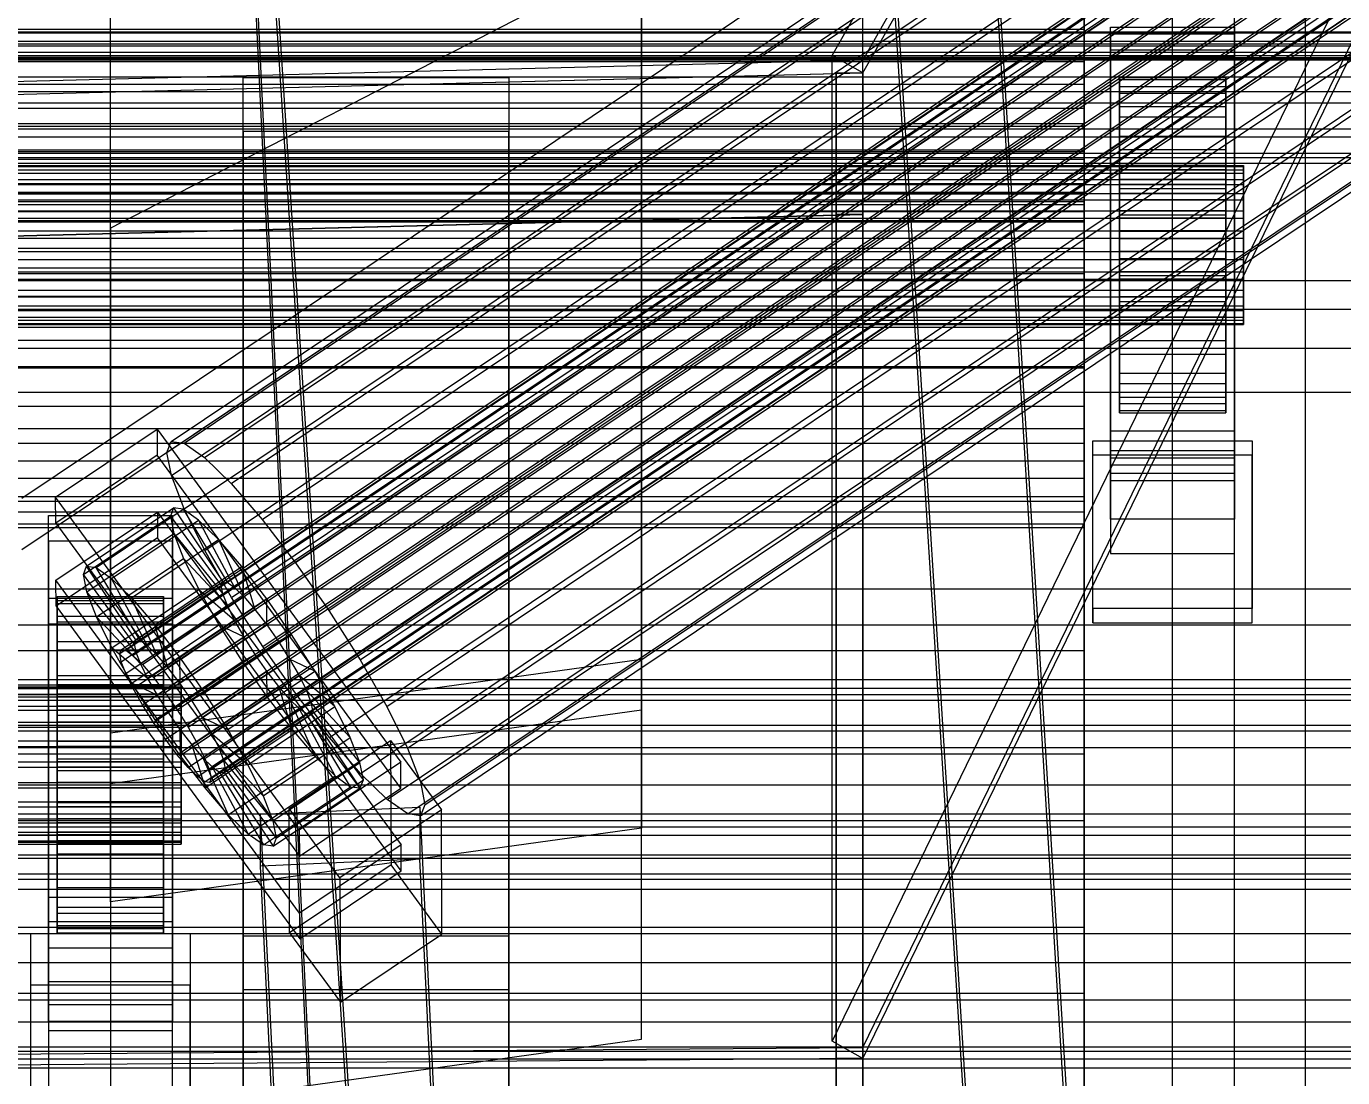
# Model space of a CAD drawing. Header units: millimetres. Extents: x -1970 to 34302, y -65268 to 6837.
# Drawn here: x 130.5 to 279.2, y -35173 to -35054.3 of the extents above; entities that cross this region are included whole.
import ezdxf

# ---------------------------------------------------------------- set-up
doc = ezdxf.new("R2010")
doc.units = ezdxf.units.MM
for name, color, linetype, lineweight in [('COTAS_O', 1, 'Continuous', 0), ('COTAS_P', 1, 'Continuous', 0), ('frontal_C01', 7, 'Continuous', 0), ('frontal_C02', 7, 'Continuous', 0), ('frontal_C05', 7, 'Continuous', 0), ('frontal_C07', 7, 'Continuous', 0), ('frontal_dos-mix', 7, 'Continuous', 0), ('frontal_mezcladora', 7, 'Continuous', 0), ('frontal_mix-C02', 7, 'Continuous', 0), ('frontal_tolva-C01', 7, 'Continuous', 0), ('frontal_tolva_provisional', 7, 'Continuous', 0)]:
    doc.layers.add(name, color=color, linetype=linetype, lineweight=lineweight)
doc.dimstyles.new('R19_100', dxfattribs={"dimtxt": 250, "dimasz": 150, "dimexe": 150, "dimexo": 80, "dimgap": 100, "dimtad": 1, "dimtih": 1, "dimtoh": 1, "dimdsep": 46, "dimcen": 0.09, "dimadec": 0, "dimazin": 0, "dimtfac": 1, "dimtdec": 4, "dimtofl": 0, "dimtmove": 0, "dimatfit": 3, "dimfxl": 1, "dimtolj": 1, "dimtzin": 0, "dimarcsym": 0})

# ---------------------------------------------------------------- blocks, each defined once
blk = doc.blocks.new('*D41')
at = {"layer": 'COTAS_O', "color": 0, "lineweight": -2, "transparency": 16777216}
for p, q in [((-1480, -35920), (-1480, -35150)), ((490, -35920), (490, -35150)), ((-1330, -35300), (340, -35300))]:
    blk.add_line(p, q, dxfattribs=at)
at = {"layer": 'COTAS_O', "color": 0, "transparency": 16777216}
for points in [[(-1330, -35275), (-1330, -35325), (-1480, -35300)], [(340, -35275), (340, -35325), (490, -35300)]]:
    blk.add_solid(points, dxfattribs=at)
at = {"layer": 'Defpoints', "color": 0, "transparency": 16777216}
for p in [(490, -35300), (-1480, -36000), (490, -36000)]:
    blk.add_point(p, dxfattribs=at)
blk = doc.blocks.new('*D43')
at = {"layer": 'COTAS_P', "color": 0, "lineweight": -2, "transparency": 16777216}
for p, q in [((-804, -35920), (-804, -35150)), ((804, -35920), (804, -35150)), ((-654, -35300), (654, -35300))]:
    blk.add_line(p, q, dxfattribs=at)
at = {"layer": 'COTAS_P', "color": 0, "transparency": 16777216}
for points in [[(-654, -35275), (-654, -35325), (-804, -35300)], [(654, -35275), (654, -35325), (804, -35300)]]:
    blk.add_solid(points, dxfattribs=at)
at = {"layer": 'Defpoints', "color": 0, "transparency": 16777216}
for p in [(804, -35300), (-804, -36000), (804, -36000)]:
    blk.add_point(p, dxfattribs=at)

msp = doc.modelspace()

# ---------------------------------------------------------------- linework, layer by layer
at = {"layer": 'frontal_C01'}
for p, q in [((250, -35586.788), (250, -32681.31)), ((250, -32686.07), (250, -35591.549)), ((250, -35207.289), (228.298, -34851.15)), ((228.298, -34856.869), (250, -35213.008)), ((200, -35003.333), (200, -35125.784)), ((200, -35009.048), (200, -35131.499)), ((200, -35022.384), (200, -35144.835)), ((140, -35134.119), (140, -35034.211)), ((140, -35139.834), (140, -35039.926)), ((200, -35046.198), (140, -35077.075)), ((200, -35168.648), (200, -35046.198)), ((140, -35153.17), (140, -35053.262)), ((140, -35077.075), (140, -35053.262)), ((155, -35066.148), (155, -35060.061)), ((155, -35060.061), (185, -35060.061)), ((155, -35483.3), (155, -35060.061)), ((185, -35060.061), (185, -35066.148)), ((185, -35060.061), (185, -35483.3)), ((185, -35066.148), (155, -35066.148)), ((155, -35066.148), (155, -35489.388)), ((185, -35489.388), (185, -35066.148)), ((140, -35077.075), (140, -35176.983)), ((200, -35125.784), (140, -35134.119)), ((200, -35131.499), (200, -35125.784)), ((200, -35131.499), (140, -35139.834)), ((200, -35144.835), (200, -35131.499)), ((140, -35134.119), (140, -35139.834)), ((140, -35139.834), (140, -35153.17)), ((200, -35144.835), (140, -35153.17)), ((200, -35168.648), (200, -35144.835)), ((140, -35153.17), (140, -35176.983)), ((155, -35163.083), (155, -35156.995)), ((155, -35156.995), (185, -35156.995)), ((155, -35570.047), (155, -35156.995)), ((185, -35156.995), (185, -35163.083)), ((185, -35156.995), (185, -35570.047)), ((185, -35163.083), (155, -35163.083)), ((155, -35163.083), (155, -35576.135)), ((185, -35576.135), (185, -35163.083)), ((140, -35176.983), (200, -35168.648))]:
    msp.add_line(p, q, dxfattribs=at)
at = {"layer": 'frontal_C02'}
for p, q in [((250, -35767.535), (250, -32976.99)), ((250, -32981.769), (250, -35772.314)), ((146.872, -35101.153), (331.181, -34977.669)), ((148.32, -35101.35), (332.629, -34977.866)), ((146.383, -35102.397), (330.692, -34978.913)), ((150.629, -35102.974), (334.938, -34979.49)), ((141.218, -35124.679), (355.017, -34981.438)), ((141.045, -35125.12), (354.844, -34981.879)), ((141.224, -35126.041), (355.022, -34982.799)), ((141.731, -35124.749), (355.53, -34981.508)), ((142.549, -35125.324), (356.348, -34982.083)), ((146.887, -35104.996), (331.197, -34981.512)), ((153.641, -35105.914), (337.95, -34982.43)), ((141.742, -35127.379), (355.541, -34984.138)), ((143.617, -35126.366), (357.415, -34983.125)), ((142.565, -35129.044), (356.363, -34985.803)), ((144.861, -35127.804), (358.659, -34984.562)), ((148.35, -35108.774), (332.659, -34985.29)), ((359.995, -34986.297), (146.196, -35129.538)), ((157.152, -35109.971), (341.461, -34986.487)), ((143.635, -35130.922), (357.434, -34987.681)), ((147.533, -35131.452), (361.332, -34988.211)), ((144.881, -35132.885), (358.68, -34989.644)), ((148.779, -35133.415), (362.578, -34990.174)), ((150.672, -35113.473), (334.981, -34989.989)), ((146.218, -35134.799), (360.017, -34991.558)), ((345.231, -34991.382), (160.922, -35114.866)), ((147.554, -35136.534), (361.352, -34993.292)), ((149.85, -35135.293), (363.648, -34992.051)), ((148.798, -35137.971), (362.596, -34994.73)), ((150.672, -35136.958), (364.471, -34993.716)), ((149.865, -35139.013), (363.664, -34995.771)), ((150.683, -35139.588), (364.482, -34996.347)), ((151.191, -35138.296), (364.989, -34995.055)), ((151.369, -35139.217), (365.168, -34995.976)), ((153.694, -35118.772), (338.003, -34995.288)), ((151.196, -35139.658), (364.995, -34996.416)), ((164.693, -35120.268), (349.002, -34996.784)), ((157.211, -35124.312), (341.52, -35000.828)), ((168.21, -35125.807), (352.519, -35002.323)), ((160.982, -35129.713), (345.291, -35006.229)), ((171.232, -35131.107), (355.541, -35007.623)), ((164.752, -35134.609), (349.061, -35011.125)), ((173.554, -35135.806), (357.863, -35012.322)), ((168.263, -35138.665), (352.572, -35015.181)), ((175.016, -35139.584), (359.326, -35016.1)), ((171.275, -35141.606), (355.584, -35018.122)), ((173.584, -35143.229), (357.893, -35019.745)), ((175.032, -35143.426), (359.341, -35019.942)), ((175.521, -35142.183), (359.83, -35018.699)), ((228.298, -35041.759), (130, -35107.617)), ((250, -35386.528), (228.298, -35041.759)), ((130, -35113.358), (228.298, -35047.5)), ((228.298, -35047.5), (250, -35392.269)), ((-311.15, -35056.257), (311.15, -35056.257)), ((-311.15, -35057.787), (311.15, -35057.787)), ((-311.15, -35061.654), (311.15, -35061.654)), ((-311.15, -35062.904), (311.15, -35062.904)), ((-311.15, -35065.872), (311.15, -35065.872)), ((-311.15, -35066.755), (311.15, -35066.755)), ((-311.15, -35068.621), (311.15, -35068.621)), ((-311.15, -35069.078), (311.15, -35069.078)), ((-311.15, -35069.714), (311.15, -35069.714)), ((133.809, -35107.469), (145.277, -35099.785)), ((145.277, -35099.785), (145.289, -35102.708)), ((145.277, -35099.785), (172.809, -35137.378)), ((146.383, -35102.397), (146.872, -35101.153)), ((146.872, -35101.153), (148.32, -35101.35)), ((148.32, -35101.35), (150.629, -35102.974)), ((145.289, -35102.708), (133.821, -35110.392)), ((172.821, -35140.301), (145.289, -35102.708)), ((146.887, -35104.996), (146.383, -35102.397)), ((150.629, -35102.974), (153.641, -35105.914)), ((148.35, -35108.774), (146.887, -35104.996)), ((153.641, -35105.914), (157.152, -35109.971)), ((133.821, -35110.392), (133.809, -35107.469)), ((161.341, -35145.062), (133.809, -35107.469)), ((133.847, -35116.821), (145.315, -35109.138)), ((137.313, -35115.26), (147.143, -35108.674)), ((138.396, -35115.408), (148.226, -35108.822)), ((145.315, -35109.138), (145.327, -35112.061)), ((145.315, -35109.138), (172.847, -35146.731)), ((147.143, -35108.674), (146.777, -35109.605)), ((148.226, -35108.822), (147.143, -35108.674)), ((147.143, -35108.674), (152.686, -35116.996)), ((149.953, -35110.036), (148.226, -35108.822)), ((148.226, -35108.822), (153.199, -35117.066)), ((150.672, -35113.473), (148.35, -35108.774)), ((133, -35112.438), (133, -35109.516)), ((133, -35109.516), (147, -35109.516)), ((133, -35155.42), (133, -35109.516)), ((133.821, -35110.392), (161.353, -35147.985)), ((136.948, -35116.19), (146.777, -35109.605)), ((140.123, -35116.622), (149.953, -35110.036)), ((146.777, -35109.605), (152.513, -35117.436)), ((146.777, -35109.605), (147.155, -35111.549)), ((147, -35109.516), (147, -35112.438)), ((147, -35109.516), (147, -35155.42)), ((152.207, -35112.236), (149.953, -35110.036)), ((149.953, -35110.036), (154.017, -35117.641)), ((157.152, -35109.971), (160.922, -35114.866)), ((145.327, -35112.061), (133.859, -35119.744)), ((137.325, -35118.135), (147.155, -35111.549)), ((142.377, -35118.822), (152.207, -35112.236)), ((172.859, -35149.654), (145.327, -35112.061)), ((147.155, -35111.549), (152.692, -35118.357)), ((147.155, -35111.549), (148.249, -35114.375)), ((154.833, -35115.27), (152.207, -35112.236)), ((152.207, -35112.236), (155.085, -35118.683)), ((147, -35112.438), (133, -35112.438)), ((133, -35112.438), (133, -35158.342)), ((147, -35158.342), (147, -35112.438)), ((153.694, -35118.772), (150.672, -35113.473)), ((136.948, -35116.19), (137.313, -35115.26)), ((142.856, -35123.582), (137.313, -35115.26)), ((137.313, -35115.26), (138.396, -35115.408)), ((138.419, -35120.961), (148.249, -35114.375)), ((145.003, -35121.856), (154.833, -35115.27)), ((148.249, -35114.375), (153.21, -35119.696)), ((148.249, -35114.375), (149.985, -35117.89)), ((157.653, -35118.932), (154.833, -35115.27)), ((154.833, -35115.27), (156.329, -35120.12)), ((160.922, -35114.866), (164.693, -35120.268)), ((133.859, -35119.744), (133.847, -35116.821)), ((161.379, -35154.414), (133.847, -35116.821)), ((142.683, -35124.022), (136.948, -35116.19)), ((137.325, -35118.135), (136.948, -35116.19)), ((143.369, -35123.651), (138.396, -35115.408)), ((138.396, -35115.408), (140.123, -35116.622)), ((144.188, -35124.227), (140.123, -35116.622)), ((140.123, -35116.622), (142.377, -35118.822)), ((142.862, -35124.943), (137.325, -35118.135)), ((138.419, -35120.961), (137.325, -35118.135)), ((140.156, -35124.475), (149.985, -35117.89)), ((152.513, -35117.436), (142.683, -35124.022)), ((152.686, -35116.996), (142.856, -35123.582)), ((153.199, -35117.066), (143.369, -35123.651)), ((154.017, -35117.641), (144.188, -35124.227)), ((149.985, -35117.89), (154.033, -35121.361)), ((149.985, -35117.89), (152.246, -35121.854)), ((152.513, -35117.436), (152.686, -35116.996)), ((152.692, -35118.357), (152.513, -35117.436)), ((152.686, -35116.996), (153.199, -35117.066)), ((153.199, -35117.066), (154.017, -35117.641)), ((154.017, -35117.641), (155.085, -35118.683)), ((133, -35121.791), (133, -35118.868)), ((133, -35118.868), (147, -35118.868)), ((133, -35164.772), (133, -35118.868)), ((133.859, -35119.744), (161.391, -35157.337)), ((134, -35128.654), (134, -35118.66)), ((134, -35118.66), (134, -35119.136)), ((134, -35118.66), (146, -35118.66)), ((134, -35119.478), (134, -35118.66)), ((134, -35128.88), (134, -35119.136)), ((134, -35119.136), (134, -35120.874)), ((134, -35119.136), (146, -35119.136)), ((134, -35129.042), (134, -35119.478)), ((134, -35119.478), (146, -35119.478)), ((134, -35121.535), (134, -35119.478)), ((145.255, -35125.269), (142.377, -35118.822)), ((142.377, -35118.822), (145.003, -35121.856)), ((152.692, -35118.357), (142.862, -35124.943)), ((153.21, -35119.696), (143.38, -35126.282)), ((155.085, -35118.683), (145.255, -35125.269)), ((146, -35119.136), (146, -35118.66)), ((146, -35118.66), (146, -35128.654)), ((146, -35118.66), (146, -35119.478)), ((146, -35120.874), (146, -35119.136)), ((146, -35119.136), (146, -35128.88)), ((146, -35119.478), (146, -35129.042)), ((146, -35119.478), (146, -35121.535)), ((147, -35118.868), (147, -35121.791)), ((147, -35118.868), (147, -35164.772)), ((157.653, -35118.932), (147.823, -35125.518)), ((153.21, -35119.696), (152.692, -35118.357)), ((154.033, -35121.361), (153.21, -35119.696)), ((157.211, -35124.312), (153.694, -35118.772)), ((155.085, -35118.683), (156.329, -35120.12)), ((157.665, -35121.855), (157.653, -35118.932)), ((160.474, -35122.973), (157.653, -35118.932)), ((134, -35129.703), (134, -35120.874)), ((134, -35120.874), (134, -35123.755)), ((134, -35120.874), (146, -35120.874)), ((143.38, -35126.282), (138.419, -35120.961)), ((140.156, -35124.475), (138.419, -35120.961)), ((146, -35123.755), (146, -35120.874)), ((146, -35120.874), (146, -35129.703)), ((156.329, -35120.12), (146.499, -35126.706)), ((156.329, -35120.12), (157.665, -35121.855)), ((164.693, -35120.268), (168.21, -35125.807)), ((147, -35121.791), (133, -35121.791)), ((133, -35121.791), (133, -35167.695)), ((134, -35130.016), (134, -35121.535)), ((134, -35121.535), (146, -35121.535)), ((134, -35124.689), (134, -35121.535)), ((142.416, -35128.44), (152.246, -35121.854)), ((154.033, -35121.361), (144.203, -35127.947)), ((146.499, -35126.706), (145.003, -35121.856)), ((145.003, -35121.856), (147.823, -35125.518)), ((146, -35121.535), (146, -35130.016)), ((146, -35121.535), (146, -35124.689)), ((147, -35167.695), (147, -35121.791)), ((147.835, -35128.441), (157.665, -35121.855)), ((152.246, -35121.854), (155.103, -35123.239)), ((152.246, -35121.854), (154.877, -35125.998)), ((155.103, -35123.239), (154.033, -35121.361)), ((157.665, -35121.855), (159.001, -35123.769)), ((134, -35131.067), (134, -35123.755)), ((134, -35123.755), (134, -35127.582)), ((134, -35123.755), (146, -35123.755)), ((142.856, -35123.582), (142.683, -35124.022)), ((142.683, -35124.022), (142.862, -35124.943)), ((143.369, -35123.651), (142.856, -35123.582)), ((144.188, -35124.227), (143.369, -35123.651)), ((145.255, -35125.269), (144.188, -35124.227)), ((155.103, -35123.239), (145.274, -35129.825)), ((146, -35127.582), (146, -35123.755)), ((146, -35123.755), (146, -35131.067)), ((159.001, -35123.769), (149.171, -35130.355)), ((150.644, -35129.559), (160.474, -35122.973)), ((156.35, -35125.202), (155.103, -35123.239)), ((160.474, -35122.973), (159.001, -35123.769)), ((159.001, -35123.769), (160.247, -35125.732)), ((163.105, -35127.116), (160.474, -35122.973)), ((134, -35131.51), (134, -35124.689)), ((134, -35124.689), (146, -35124.689)), ((134, -35128.727), (134, -35124.689)), ((144.203, -35127.947), (140.156, -35124.475)), ((142.416, -35128.44), (140.156, -35124.475)), ((141.045, -35125.12), (141.218, -35124.679)), ((141.224, -35126.041), (141.045, -35125.12)), ((141.218, -35124.679), (141.731, -35124.749)), ((141.731, -35124.749), (142.549, -35125.324)), ((142.549, -35125.324), (143.617, -35126.366)), ((142.862, -35124.943), (143.38, -35126.282)), ((146.499, -35126.706), (145.255, -35125.269)), ((146, -35124.689), (146, -35131.51)), ((146, -35124.689), (146, -35128.727)), ((156.35, -35125.202), (146.52, -35131.787)), ((147.823, -35125.518), (147.835, -35128.441)), ((147.823, -35125.518), (150.644, -35129.559)), ((160.247, -35125.732), (150.417, -35132.317)), ((154.877, -35125.998), (156.35, -35125.202)), ((157.686, -35127.116), (156.35, -35125.202)), ((160.982, -35129.713), (157.211, -35124.312)), ((163.105, -35127.116), (160.247, -35125.732)), ((160.247, -35125.732), (161.318, -35127.609)), ((141.742, -35127.379), (141.224, -35126.041)), ((143.38, -35126.282), (144.203, -35127.947)), ((143.617, -35126.366), (144.861, -35127.804)), ((145.047, -35132.583), (154.877, -35125.998)), ((147.835, -35128.441), (146.499, -35126.706)), ((157.686, -35127.116), (147.856, -35133.701)), ((153.275, -35133.702), (163.105, -35127.116)), ((154.877, -35125.998), (157.698, -35130.038)), ((157.698, -35130.038), (157.686, -35127.116)), ((159.022, -35128.85), (157.686, -35127.116)), ((165.365, -35131.081), (163.105, -35127.116)), ((168.21, -35125.807), (171.232, -35131.107)), ((-148, -35128.654), (148, -35128.654)), ((134, -35132.88), (134, -35127.582)), ((134, -35127.582), (134, -35132.096)), ((134, -35127.582), (146, -35127.582)), ((134, -35128.88), (134, -35128.654)), ((146, -35128.654), (134, -35128.654)), ((134, -35128.654), (134, -35129.042)), ((134, -35133.423), (134, -35128.727)), ((134, -35128.727), (146, -35128.727)), ((134, -35133.373), (134, -35128.727)), ((142.565, -35129.044), (141.742, -35127.379)), ((145.274, -35129.825), (142.416, -35128.44)), ((145.047, -35132.583), (142.416, -35128.44)), ((144.203, -35127.947), (145.274, -35129.825)), ((144.861, -35127.804), (146.196, -35129.538)), ((146, -35132.096), (146, -35127.582)), ((146, -35127.582), (146, -35132.88)), ((146, -35128.654), (146, -35128.88)), ((146, -35129.042), (146, -35128.654)), ((146, -35128.727), (146, -35133.423)), ((146, -35128.727), (146, -35133.373)), ((149.171, -35130.355), (147.835, -35128.441)), ((148, -35128.88), (148, -35128.654)), ((148, -35128.654), (148, -35129.042)), ((161.318, -35127.609), (151.488, -35134.195)), ((165.365, -35131.081), (161.318, -35127.609)), ((161.318, -35127.609), (162.14, -35129.274)), ((-148, -35128.88), (148, -35128.88)), ((-148, -35129.042), (148, -35129.042)), ((-148, -35129.703), (148, -35129.703)), ((-148, -35130.016), (148, -35130.016)), ((134, -35129.703), (134, -35128.88)), ((146, -35128.88), (134, -35128.88)), ((146, -35129.042), (134, -35129.042)), ((134, -35129.042), (134, -35130.016)), ((134, -35131.067), (134, -35129.703)), ((146, -35129.703), (134, -35129.703)), ((146, -35130.016), (134, -35130.016)), ((134, -35130.016), (134, -35131.51)), ((143.635, -35130.922), (142.565, -35129.044)), ((145.274, -35129.825), (146.52, -35131.787)), ((146, -35128.88), (146, -35129.703)), ((146, -35130.016), (146, -35129.042)), ((146, -35129.703), (146, -35131.067)), ((146, -35131.51), (146, -35130.016)), ((146.196, -35129.538), (147.533, -35131.452)), ((147.868, -35136.624), (157.698, -35130.038)), ((148, -35129.703), (148, -35128.88)), ((148, -35129.042), (148, -35130.016)), ((148, -35131.067), (148, -35129.703)), ((148, -35130.016), (148, -35131.51)), ((149.171, -35130.355), (150.644, -35129.559)), ((159.022, -35128.85), (149.192, -35135.436)), ((150.644, -35129.559), (153.275, -35133.702)), ((162.14, -35129.274), (152.311, -35135.86)), ((157.698, -35130.038), (160.518, -35133.7)), ((160.518, -35133.7), (159.022, -35128.85)), ((160.266, -35130.287), (159.022, -35128.85)), ((164.752, -35134.609), (160.982, -35129.713)), ((167.102, -35134.596), (162.14, -35129.274)), ((162.14, -35129.274), (162.659, -35130.613)), ((-148, -35131.067), (148, -35131.067)), ((-148, -35131.51), (148, -35131.51)), ((134, -35132.88), (134, -35131.067)), ((146, -35131.067), (134, -35131.067)), ((146, -35131.51), (134, -35131.51)), ((134, -35131.51), (134, -35133.423)), ((144.881, -35132.885), (143.635, -35130.922)), ((146, -35131.067), (146, -35132.88)), ((146, -35133.423), (146, -35131.51)), ((147.533, -35131.452), (148.779, -35133.415)), ((148, -35132.88), (148, -35131.067)), ((148, -35131.51), (148, -35133.423)), ((150.417, -35132.317), (149.171, -35130.355)), ((160.266, -35130.287), (150.436, -35136.873)), ((161.333, -35131.329), (151.503, -35137.915)), ((162.659, -35130.613), (152.829, -35137.199)), ((162.837, -35131.534), (153.008, -35138.12)), ((155.535, -35137.667), (165.365, -35131.081)), ((163.144, -35136.734), (160.266, -35130.287)), ((161.333, -35131.329), (160.266, -35130.287)), ((165.397, -35138.934), (161.333, -35131.329)), ((162.151, -35131.905), (161.333, -35131.329)), ((168.196, -35137.421), (162.659, -35130.613)), ((162.659, -35130.613), (162.837, -35131.534)), ((162.837, -35131.534), (162.664, -35131.974)), ((168.573, -35139.366), (162.837, -35131.534)), ((167.102, -35134.596), (165.365, -35131.081)), ((171.232, -35131.107), (173.554, -35135.806)), ((-148, -35132.88), (148, -35132.88)), ((134, -35132.096), (134, -35135.019)), ((146, -35132.096), (134, -35132.096)), ((134, -35132.096), (134, -35136.988)), ((134, -35135.019), (134, -35132.88)), ((146, -35132.88), (134, -35132.88)), ((146.218, -35134.799), (144.881, -35132.885)), ((146.52, -35131.787), (145.047, -35132.583)), ((147.868, -35136.624), (145.047, -35132.583)), ((146, -35135.019), (146, -35132.096)), ((146, -35136.988), (146, -35132.096)), ((146, -35132.88), (146, -35135.019)), ((146.52, -35131.787), (147.856, -35133.701)), ((148, -35135.019), (148, -35132.88)), ((151.488, -35134.195), (150.417, -35132.317)), ((150.417, -35132.317), (153.275, -35133.702)), ((162.151, -35131.905), (152.321, -35138.49)), ((162.664, -35131.974), (152.835, -35138.56)), ((167.125, -35140.149), (162.151, -35131.905)), ((162.664, -35131.974), (162.151, -35131.905)), ((168.208, -35140.296), (162.664, -35131.974)), ((-148, -35133.423), (148, -35133.423)), ((134, -35135.623), (134, -35133.373)), ((134, -35133.373), (146, -35133.373)), ((134, -35138.31), (134, -35133.373)), ((146, -35133.423), (134, -35133.423)), ((134, -35133.423), (134, -35135.623)), ((146, -35133.373), (146, -35135.623)), ((146, -35133.373), (146, -35138.31)), ((146, -35135.623), (146, -35133.423)), ((147.856, -35133.701), (147.868, -35136.624)), ((147.856, -35133.701), (149.192, -35135.436)), ((148, -35133.423), (148, -35135.623)), ((148.779, -35133.415), (149.85, -35135.293)), ((150.688, -35140.286), (160.518, -35133.7)), ((152.311, -35135.86), (151.488, -35134.195)), ((151.488, -35134.195), (155.535, -35137.667)), ((153.275, -35133.702), (155.535, -35137.667)), ((157.272, -35141.181), (167.102, -35134.596)), ((160.518, -35133.7), (163.144, -35136.734)), ((168.263, -35138.665), (164.752, -35134.609)), ((168.196, -35137.421), (167.102, -35134.596)), ((148, -35135.019), (-148, -35135.019)), ((-148, -35135.623), (148, -35135.623)), ((134, -35135.019), (146, -35135.019)), ((134, -35137.336), (134, -35135.019)), ((146, -35135.623), (134, -35135.623)), ((134, -35135.623), (134, -35137.962)), ((146, -35135.019), (146, -35137.336)), ((146, -35137.962), (146, -35135.623)), ((147.554, -35136.534), (146.218, -35134.799)), ((148, -35137.336), (148, -35135.019)), ((148, -35135.623), (148, -35137.962)), ((149.192, -35135.436), (150.688, -35140.286)), ((149.192, -35135.436), (150.436, -35136.873)), ((149.85, -35135.293), (150.672, -35136.958)), ((152.829, -35137.199), (152.311, -35135.86)), ((152.311, -35135.86), (157.272, -35141.181)), ((160.19, -35142.619), (171.658, -35134.935)), ((171.658, -35134.935), (171.715, -35148.964)), ((171.658, -35134.935), (177.394, -35142.767)), ((173.554, -35135.806), (175.016, -35139.584)), ((-148, -35137.336), (148, -35137.336)), ((134, -35137.336), (134, -35136.988)), ((134, -35136.988), (134, -35141.925)), ((134, -35136.988), (146, -35136.988)), ((134, -35139.674), (134, -35137.336)), ((146, -35137.336), (134, -35137.336)), ((146, -35141.925), (146, -35136.988)), ((146, -35136.988), (146, -35137.336)), ((146, -35137.336), (146, -35139.674)), ((148.798, -35137.971), (147.554, -35136.534)), ((150.688, -35140.286), (147.868, -35136.624)), ((148, -35139.674), (148, -35137.336)), ((150.436, -35136.873), (153.314, -35143.32)), ((150.436, -35136.873), (151.503, -35137.915)), ((150.672, -35136.958), (151.191, -35138.296)), ((153.008, -35138.12), (152.829, -35137.199)), ((152.829, -35137.199), (158.366, -35144.007)), ((153.314, -35143.32), (163.144, -35136.734)), ((158.366, -35144.007), (168.196, -35137.421)), ((172.809, -35137.378), (161.341, -35145.062)), ((163.144, -35136.734), (165.397, -35138.934)), ((168.573, -35139.366), (168.196, -35137.421)), ((172.821, -35140.301), (172.809, -35137.378)), ((-148, -35137.962), (148, -35137.962)), ((134, -35137.962), (134, -35138.31)), ((146, -35137.962), (134, -35137.962)), ((134, -35137.962), (134, -35140.279)), ((134, -35138.31), (146, -35138.31)), ((134, -35143.202), (134, -35138.31)), ((146, -35138.31), (146, -35137.962)), ((146, -35140.279), (146, -35137.962)), ((146, -35138.31), (146, -35143.202)), ((148, -35137.962), (148, -35140.279)), ((149.865, -35139.013), (148.798, -35137.971)), ((150.683, -35139.588), (149.865, -35139.013)), ((151.191, -35138.296), (151.369, -35139.217)), ((151.503, -35137.915), (155.567, -35145.52)), ((151.503, -35137.915), (152.321, -35138.49)), ((152.321, -35138.49), (157.295, -35146.734)), ((152.321, -35138.49), (152.835, -35138.56)), ((152.835, -35138.56), (153.008, -35138.12)), ((152.835, -35138.56), (158.378, -35146.882)), ((153.008, -35138.12), (158.743, -35145.952)), ((155.535, -35137.667), (157.272, -35141.181)), ((155.567, -35145.52), (165.397, -35138.934)), ((165.397, -35138.934), (167.125, -35140.149)), ((171.275, -35141.606), (168.263, -35138.665)), ((-148, -35139.674), (148, -35139.674)), ((-148, -35140.279), (148, -35140.279)), ((134, -35141.875), (134, -35139.674)), ((134, -35139.674), (134, -35141.925)), ((146, -35139.674), (134, -35139.674)), ((134, -35140.279), (134, -35143.202)), ((146, -35140.279), (134, -35140.279)), ((134, -35140.279), (134, -35142.417)), ((146, -35141.925), (146, -35139.674)), ((146, -35139.674), (146, -35141.875)), ((146, -35143.202), (146, -35140.279)), ((146, -35142.417), (146, -35140.279)), ((148, -35141.875), (148, -35139.674)), ((148, -35140.279), (148, -35142.417)), ((151.196, -35139.658), (150.683, -35139.588)), ((153.314, -35143.32), (150.688, -35140.286)), ((151.369, -35139.217), (151.196, -35139.658)), ((157.295, -35146.734), (167.125, -35140.149)), ((158.378, -35146.882), (168.208, -35140.296)), ((158.743, -35145.952), (168.573, -35139.366)), ((161.353, -35147.985), (172.821, -35140.301)), ((167.125, -35140.149), (168.208, -35140.296)), ((168.208, -35140.296), (168.573, -35139.366)), ((175.016, -35139.584), (175.521, -35142.183)), ((-148, -35141.875), (148, -35141.875)), ((134, -35143.788), (134, -35141.875)), ((134, -35141.875), (134, -35146.571)), ((146, -35141.875), (134, -35141.875)), ((134, -35141.925), (134, -35146.571)), ((134, -35141.925), (146, -35141.925)), ((146, -35146.571), (146, -35141.875)), ((146, -35141.875), (146, -35143.788)), ((146, -35146.571), (146, -35141.925)), ((148, -35143.788), (148, -35141.875)), ((157.272, -35141.181), (158.366, -35144.007)), ((173.584, -35143.229), (171.275, -35141.606)), ((-148, -35142.417), (148, -35142.417)), ((134, -35142.417), (134, -35147.716)), ((146, -35142.417), (134, -35142.417)), ((134, -35142.417), (134, -35144.23)), ((134, -35143.202), (146, -35143.202)), ((134, -35147.716), (134, -35143.202)), ((146, -35147.716), (146, -35142.417)), ((146, -35144.23), (146, -35142.417)), ((146, -35143.202), (146, -35147.716)), ((148, -35142.417), (148, -35144.23)), ((155.567, -35145.52), (153.314, -35143.32)), ((156.962, -35143.265), (174.943, -35142.471)), ((156.962, -35149.112), (156.962, -35143.265)), ((159.83, -35202.642), (156.962, -35143.265)), ((160.247, -35156.647), (160.19, -35142.619)), ((165.926, -35150.451), (160.19, -35142.619)), ((177.394, -35142.767), (165.926, -35150.451)), ((175.032, -35143.426), (173.584, -35143.229)), ((174.943, -35142.471), (174.943, -35148.317)), ((174.943, -35142.471), (177.811, -35201.848)), ((175.521, -35142.183), (175.032, -35143.426)), ((177.451, -35156.796), (177.394, -35142.767)), ((-148, -35143.788), (148, -35143.788)), ((-148, -35144.23), (148, -35144.23)), ((134, -35145.282), (134, -35143.788)), ((134, -35143.788), (134, -35150.608)), ((146, -35143.788), (134, -35143.788)), ((134, -35144.23), (134, -35151.543)), ((146, -35144.23), (134, -35144.23)), ((134, -35144.23), (134, -35145.595)), ((146, -35150.608), (146, -35143.788)), ((146, -35143.788), (146, -35145.282)), ((146, -35151.543), (146, -35144.23)), ((146, -35145.595), (146, -35144.23)), ((148, -35145.282), (148, -35143.788)), ((148, -35144.23), (148, -35145.595)), ((158.366, -35144.007), (158.743, -35145.952)), ((161.341, -35145.062), (161.353, -35147.985)), ((-148, -35145.282), (148, -35145.282)), ((-148, -35145.595), (148, -35145.595)), ((-148, -35146.256), (148, -35146.256)), ((-148, -35146.418), (148, -35146.418)), ((134, -35146.256), (134, -35145.282)), ((134, -35145.282), (134, -35153.763)), ((146, -35145.282), (134, -35145.282)), ((134, -35145.595), (134, -35154.424)), ((146, -35145.595), (134, -35145.595)), ((134, -35145.595), (134, -35146.418)), ((134, -35146.643), (134, -35146.256)), ((134, -35146.256), (134, -35155.819)), ((146, -35146.256), (134, -35146.256)), ((134, -35146.418), (134, -35156.161)), ((146, -35146.418), (134, -35146.418)), ((134, -35146.418), (134, -35146.643)), ((134, -35146.571), (134, -35150.608)), ((134, -35146.571), (146, -35146.571)), ((146, -35153.763), (146, -35145.282)), ((146, -35145.282), (146, -35146.256)), ((146, -35154.424), (146, -35145.595)), ((146, -35146.418), (146, -35145.595)), ((146, -35155.819), (146, -35146.256)), ((146, -35146.256), (146, -35146.643)), ((146, -35156.161), (146, -35146.418)), ((146, -35146.643), (146, -35146.418)), ((146, -35150.608), (146, -35146.571)), ((148, -35146.256), (148, -35145.282)), ((148, -35145.595), (148, -35146.418)), ((148, -35146.643), (148, -35146.256)), ((148, -35146.418), (148, -35146.643)), ((157.295, -35146.734), (155.567, -35145.52)), ((158.743, -35145.952), (158.378, -35146.882)), ((-148, -35146.643), (148, -35146.643)), ((134, -35146.643), (134, -35156.637)), ((146, -35146.643), (134, -35146.643)), ((134, -35147.716), (146, -35147.716)), ((134, -35151.543), (134, -35147.716)), ((146, -35156.637), (146, -35146.643)), ((146, -35147.716), (146, -35151.543)), ((158.378, -35146.882), (157.295, -35146.734)), ((172.847, -35146.731), (161.379, -35154.414)), ((172.859, -35149.654), (172.847, -35146.731)), ((174.943, -35148.317), (156.962, -35149.112)), ((159.83, -35208.488), (156.962, -35149.112)), ((171.715, -35148.964), (160.247, -35156.647)), ((177.451, -35156.796), (171.715, -35148.964)), ((177.811, -35207.694), (174.943, -35148.317)), ((134, -35150.608), (134, -35153.763)), ((134, -35150.608), (146, -35150.608)), ((146, -35153.763), (146, -35150.608)), ((161.391, -35157.337), (172.859, -35149.654)), ((165.926, -35150.451), (165.983, -35164.479)), ((134, -35151.543), (146, -35151.543)), ((134, -35154.424), (134, -35151.543)), ((146, -35151.543), (146, -35154.424)), ((133, -35166.659), (133, -35152.63)), ((133, -35152.63), (147, -35152.63)), ((133, -35162.194), (133, -35152.63)), ((134, -35153.763), (134, -35155.819)), ((134, -35153.763), (146, -35153.763)), ((146, -35155.819), (146, -35153.763)), ((147, -35152.63), (147, -35166.659)), ((147, -35152.63), (147, -35162.194)), ((147, -35155.42), (133, -35155.42)), ((133, -35155.42), (133, -35158.342)), ((134, -35154.424), (146, -35154.424)), ((134, -35156.161), (134, -35154.424)), ((146, -35154.424), (146, -35156.161)), ((147, -35158.342), (147, -35155.42)), ((161.379, -35154.414), (161.391, -35157.337)), ((131, -35162.567), (131, -35156.722)), ((131, -35156.722), (149, -35156.722)), ((131, -35202.244), (131, -35156.722)), ((134, -35155.819), (134, -35156.637)), ((134, -35155.819), (146, -35155.819)), ((134, -35156.161), (146, -35156.161)), ((134, -35156.637), (134, -35156.161)), ((134, -35156.637), (146, -35156.637)), ((146, -35156.637), (146, -35155.819)), ((146, -35156.161), (146, -35156.637)), ((149, -35156.722), (149, -35162.567)), ((149, -35156.722), (149, -35202.244)), ((160.247, -35156.647), (165.983, -35164.479)), ((165.983, -35164.479), (177.451, -35156.796)), ((133, -35158.342), (147, -35158.342)), ((149, -35162.567), (131, -35162.567)), ((131, -35208.089), (131, -35162.567)), ((147, -35162.194), (133, -35162.194)), ((133, -35162.194), (133, -35176.222)), ((147, -35176.222), (147, -35162.194)), ((149, -35208.089), (149, -35162.567)), ((147, -35164.772), (133, -35164.772)), ((133, -35164.772), (133, -35167.695)), ((147, -35167.695), (147, -35164.772)), ((147, -35166.659), (133, -35166.659)), ((133, -35166.659), (133, -35176.222)), ((147, -35176.222), (147, -35166.659)), ((133, -35167.695), (147, -35167.695))]:
    msp.add_line(p, q, dxfattribs=at)
at = {"layer": 'frontal_C05'}
for p, q in [((260, -35980), (260, -35030)), ((267, -35980), (267, -35030))]:
    msp.add_line(p, q, dxfattribs=at)
at = {"layer": 'frontal_C07'}
for p, q in [((250, -35224.757), (250, -34874.757)), ((250, -34879.741), (250, -35229.741)), ((250, -35069.263), (250, -35041.102)), ((250, -35047.082), (250, -35075.243)), ((250, -35054.604), (250, -35050.068)), ((250, -35051.125), (250, -35057.608)), ((250, -35052.643), (250, -35058.245)), ((250, -35059.97), (250, -35053.66)), ((253, -35055.168), (253, -35054.363)), ((253, -35054.363), (267, -35054.363)), ((253, -35102.208), (253, -35054.363)), ((267, -35054.363), (267, -35055.168)), ((267, -35054.363), (267, -35102.208)), ((-350, -35054.913), (350, -35054.913)), ((-350, -35055), (350, -35055)), ((-250, -35054.604), (250, -35054.604)), ((250, -35060.801), (250, -35054.604)), ((267, -35055.168), (253, -35055.168)), ((253, -35055.168), (253, -35103.012)), ((267, -35103.012), (267, -35055.168)), ((-350, -35055.937), (350, -35055.937)), ((-350, -35056.488), (350, -35056.488)), ((-350, -35057.212), (350, -35057.212)), ((253, -35057.743), (253, -35056.938)), ((253, -35056.938), (267, -35056.938)), ((253, -35104.782), (253, -35056.938)), ((267, -35056.938), (267, -35057.743)), ((267, -35056.938), (267, -35104.782)), ((-350, -35057.559), (350, -35057.559)), ((-350, -35057.934), (350, -35057.934)), ((-350, -35058.052), (350, -35058.052)), ((-250, -35057.608), (250, -35057.608)), ((-250, -35058.245), (250, -35058.245)), ((250, -35057.608), (250, -35063.51)), ((250, -35058.245), (250, -35065.26)), ((267, -35057.743), (253, -35057.743)), ((253, -35057.743), (253, -35105.587)), ((267, -35105.587), (267, -35057.743)), ((-250, -35059.97), (250, -35059.97)), ((250, -35065.538), (250, -35059.97)), ((254, -35070.008), (254, -35060.04)), ((254, -35060.04), (254, -35060.29)), ((254, -35060.04), (266, -35060.04)), ((254, -35061.081), (254, -35060.04)), ((254, -35070.126), (254, -35060.29)), ((254, -35060.29), (254, -35061.813)), ((254, -35060.29), (266, -35060.29)), ((266, -35060.29), (266, -35060.04)), ((266, -35060.04), (266, -35070.008)), ((266, -35060.04), (266, -35061.081)), ((266, -35061.813), (266, -35060.29)), ((266, -35060.29), (266, -35070.126)), ((-250, -35060.801), (250, -35060.801)), ((250, -35068.236), (250, -35060.801)), ((254, -35070.501), (254, -35061.081)), ((254, -35061.081), (266, -35061.081)), ((254, -35063.342), (254, -35061.081)), ((266, -35061.081), (266, -35070.501)), ((266, -35061.081), (266, -35063.342)), ((254, -35070.847), (254, -35061.813)), ((254, -35061.813), (254, -35064.506)), ((254, -35061.813), (266, -35061.813)), ((266, -35064.506), (266, -35061.813)), ((266, -35061.813), (266, -35070.847)), ((-250, -35063.51), (250, -35063.51)), ((250, -35063.51), (250, -35068.429)), ((254, -35071.572), (254, -35063.342)), ((254, -35063.342), (266, -35063.342)), ((254, -35066.668), (254, -35063.342)), ((254, -35072.123), (254, -35064.506)), ((254, -35064.506), (254, -35068.185)), ((254, -35064.506), (266, -35064.506)), ((266, -35063.342), (266, -35071.572)), ((266, -35063.342), (266, -35066.668)), ((266, -35068.185), (266, -35064.506)), ((266, -35064.506), (266, -35072.123)), ((-250, -35065.26), (250, -35065.26)), ((-250, -35065.538), (250, -35065.538)), ((250, -35065.26), (250, -35073.21)), ((250, -35069.985), (250, -35065.538)), ((254, -35073.147), (254, -35066.668)), ((254, -35066.668), (266, -35066.668)), ((254, -35070.833), (254, -35066.668)), ((266, -35066.668), (266, -35073.147)), ((266, -35066.668), (266, -35070.833)), ((-250, -35068.236), (250, -35068.236)), ((-250, -35068.429), (250, -35068.429)), ((250, -35076.404), (250, -35068.236)), ((250, -35068.429), (250, -35072.029)), ((254, -35073.866), (254, -35068.185)), ((254, -35068.185), (254, -35072.6)), ((254, -35068.185), (266, -35068.185)), ((266, -35072.6), (266, -35068.185)), ((266, -35068.185), (266, -35073.866)), ((-268, -35070.008), (268, -35070.008)), ((-268, -35070.126), (268, -35070.126)), ((-268, -35070.501), (268, -35070.501)), ((-250, -35069.985), (250, -35069.985)), ((0, -35069.263), (250, -35069.263)), ((250, -35075.243), (250, -35069.263)), ((250, -35073.007), (250, -35069.985)), ((254, -35070.126), (254, -35070.008)), ((266, -35070.008), (254, -35070.008)), ((254, -35070.008), (254, -35070.501)), ((254, -35070.847), (254, -35070.126)), ((266, -35070.126), (254, -35070.126)), ((266, -35070.501), (254, -35070.501)), ((254, -35070.501), (254, -35071.572)), ((266, -35070.008), (266, -35070.126)), ((266, -35070.501), (266, -35070.008)), ((266, -35070.126), (266, -35070.847)), ((266, -35071.572), (266, -35070.501)), ((268, -35070.126), (268, -35070.008)), ((268, -35070.008), (268, -35070.501)), ((268, -35070.847), (268, -35070.126)), ((268, -35070.501), (268, -35071.572)), ((-268, -35070.847), (268, -35070.847)), ((-268, -35071.572), (268, -35071.572)), ((-268, -35072.123), (268, -35072.123)), ((-250, -35072.029), (250, -35072.029)), ((250, -35072.029), (250, -35074.065)), ((254, -35075.12), (254, -35070.833)), ((254, -35070.833), (266, -35070.833)), ((254, -35075.554), (254, -35070.833)), ((254, -35072.123), (254, -35070.847)), ((266, -35070.847), (254, -35070.847)), ((266, -35071.572), (254, -35071.572)), ((254, -35071.572), (254, -35073.147)), ((254, -35073.866), (254, -35072.123)), ((266, -35072.123), (254, -35072.123)), ((266, -35070.833), (266, -35075.12)), ((266, -35070.833), (266, -35075.554)), ((266, -35070.847), (266, -35072.123)), ((266, -35073.147), (266, -35071.572)), ((266, -35072.123), (266, -35073.866)), ((268, -35072.123), (268, -35070.847)), ((268, -35071.572), (268, -35073.147)), ((268, -35073.866), (268, -35072.123)), ((-268, -35073.147), (268, -35073.147)), ((-250, -35073.007), (250, -35073.007)), ((-250, -35073.21), (250, -35073.21)), ((250, -35074.399), (250, -35073.007)), ((250, -35073.21), (250, -35081.553)), ((254, -35075.957), (254, -35072.6)), ((254, -35072.6), (254, -35077.45)), ((254, -35072.6), (266, -35072.6)), ((266, -35073.147), (254, -35073.147)), ((254, -35073.147), (254, -35075.12)), ((266, -35077.45), (266, -35072.6)), ((266, -35072.6), (266, -35075.957)), ((266, -35075.12), (266, -35073.147)), ((268, -35073.147), (268, -35075.12)), ((-268, -35073.866), (268, -35073.866)), ((-268, -35075.12), (268, -35075.12)), ((-250, -35074.065), (250, -35074.065)), ((-250, -35074.399), (250, -35074.399)), ((250, -35074.065), (250, -35074.399)), ((254, -35075.957), (254, -35073.866)), ((266, -35073.866), (254, -35073.866)), ((266, -35075.12), (254, -35075.12)), ((254, -35075.12), (254, -35077.356)), ((266, -35073.866), (266, -35075.957)), ((266, -35077.356), (266, -35075.12)), ((268, -35075.957), (268, -35073.866)), ((268, -35075.12), (268, -35077.356)), ((-268, -35075.957), (268, -35075.957)), ((250, -35075.243), (-250, -35075.243)), ((250, -35076.229), (-250, -35076.229)), ((250, -35076.404), (-250, -35076.404)), ((250, -35075.243), (0, -35075.243)), ((250, -35079.352), (250, -35075.243)), ((250, -35075.243), (250, -35076.229)), ((250, -35076.229), (250, -35082.241)), ((250, -35084.747), (250, -35076.404)), ((254, -35077.356), (254, -35075.554)), ((254, -35075.554), (266, -35075.554)), ((254, -35080.507), (254, -35075.554)), ((254, -35078.254), (254, -35075.957)), ((266, -35075.957), (254, -35075.957)), ((266, -35075.554), (266, -35077.356)), ((266, -35075.554), (266, -35080.507)), ((266, -35075.957), (266, -35078.254)), ((268, -35078.254), (268, -35075.957)), ((-268, -35077.356), (268, -35077.356)), ((266, -35077.356), (254, -35077.356)), ((254, -35077.356), (254, -35079.703)), ((254, -35077.45), (254, -35078.254)), ((266, -35077.45), (254, -35077.45)), ((254, -35077.45), (254, -35082.403)), ((266, -35079.703), (266, -35077.356)), ((266, -35078.254), (266, -35077.45)), ((266, -35082.403), (266, -35077.45)), ((268, -35077.356), (268, -35079.703)), ((268, -35078.254), (-268, -35078.254)), ((250, -35079.352), (-250, -35079.352)), ((250, -35088.276), (250, -35079.352)), ((254, -35078.254), (266, -35078.254)), ((254, -35080.601), (254, -35078.254)), ((266, -35078.254), (266, -35080.601)), ((268, -35080.601), (268, -35078.254)), ((-268, -35079.703), (268, -35079.703)), ((-268, -35080.601), (268, -35080.601)), ((254, -35079.703), (254, -35080.507)), ((266, -35079.703), (254, -35079.703)), ((254, -35079.703), (254, -35082)), ((254, -35080.507), (266, -35080.507)), ((254, -35085.357), (254, -35080.507)), ((254, -35082.837), (254, -35080.601)), ((254, -35080.601), (254, -35082.403)), ((266, -35080.601), (254, -35080.601)), ((266, -35080.507), (266, -35079.703)), ((266, -35082), (266, -35079.703)), ((266, -35080.507), (266, -35085.357)), ((266, -35082.403), (266, -35080.601)), ((266, -35080.601), (266, -35082.837)), ((268, -35079.703), (268, -35082)), ((268, -35082.837), (268, -35080.601)), ((-268, -35082), (268, -35082)), ((-250, -35081.553), (250, -35081.553)), ((250, -35082.241), (-250, -35082.241)), ((250, -35081.553), (250, -35089.721)), ((250, -35082.241), (250, -35092.872)), ((254, -35082), (254, -35085.357)), ((266, -35082), (254, -35082)), ((254, -35082), (254, -35084.091)), ((254, -35082.403), (254, -35087.124)), ((254, -35082.403), (266, -35082.403)), ((266, -35085.357), (266, -35082)), ((266, -35084.091), (266, -35082)), ((266, -35087.124), (266, -35082.403)), ((268, -35082), (268, -35084.091)), ((350, -35083.006), (-350, -35083.006)), ((-268, -35082.837), (268, -35082.837)), ((-268, -35084.091), (268, -35084.091)), ((254, -35084.81), (254, -35082.837)), ((254, -35082.837), (254, -35087.124)), ((266, -35082.837), (254, -35082.837)), ((254, -35084.091), (254, -35089.772)), ((266, -35084.091), (254, -35084.091)), ((254, -35084.091), (254, -35085.834)), ((266, -35087.124), (266, -35082.837)), ((266, -35082.837), (266, -35084.81)), ((266, -35089.772), (266, -35084.091)), ((266, -35085.834), (266, -35084.091)), ((268, -35084.81), (268, -35082.837)), ((268, -35084.091), (268, -35085.834)), ((-268, -35084.81), (268, -35084.81)), ((-250, -35084.747), (250, -35084.747)), ((250, -35092.697), (250, -35084.747)), ((254, -35086.385), (254, -35084.81)), ((254, -35084.81), (254, -35091.289)), ((266, -35084.81), (254, -35084.81)), ((254, -35085.357), (266, -35085.357)), ((254, -35089.772), (254, -35085.357)), ((266, -35091.289), (266, -35084.81)), ((266, -35084.81), (266, -35086.385)), ((266, -35085.357), (266, -35089.772)), ((268, -35086.385), (268, -35084.81)), ((-350, -35086.225), (350, -35086.225)), ((-268, -35085.834), (268, -35085.834)), ((-268, -35086.385), (268, -35086.385)), ((254, -35085.834), (254, -35093.451)), ((266, -35085.834), (254, -35085.834)), ((254, -35085.834), (254, -35087.11)), ((254, -35087.456), (254, -35086.385)), ((254, -35086.385), (254, -35094.615)), ((266, -35086.385), (254, -35086.385)), ((266, -35093.451), (266, -35085.834)), ((266, -35087.11), (266, -35085.834)), ((266, -35094.615), (266, -35086.385)), ((266, -35086.385), (266, -35087.456)), ((268, -35085.834), (268, -35087.11)), ((268, -35087.456), (268, -35086.385)), ((-268, -35087.11), (268, -35087.11)), ((-268, -35087.456), (268, -35087.456)), ((-268, -35087.831), (268, -35087.831)), ((-268, -35087.949), (268, -35087.949)), ((250, -35088.276), (-250, -35088.276)), ((250, -35101.406), (250, -35088.276)), ((254, -35087.11), (254, -35096.144)), ((266, -35087.11), (254, -35087.11)), ((254, -35087.11), (254, -35087.831)), ((254, -35087.124), (254, -35091.289)), ((254, -35087.124), (266, -35087.124)), ((254, -35087.949), (254, -35087.456)), ((254, -35087.456), (254, -35096.876)), ((266, -35087.456), (254, -35087.456)), ((254, -35087.831), (254, -35097.667)), ((266, -35087.831), (254, -35087.831)), ((254, -35087.831), (254, -35087.949)), ((254, -35087.949), (254, -35097.917)), ((266, -35087.949), (254, -35087.949)), ((266, -35096.144), (266, -35087.11)), ((266, -35087.831), (266, -35087.11)), ((266, -35091.289), (266, -35087.124)), ((266, -35096.876), (266, -35087.456)), ((266, -35087.456), (266, -35087.949)), ((266, -35097.667), (266, -35087.831)), ((266, -35087.949), (266, -35087.831)), ((266, -35097.917), (266, -35087.949)), ((268, -35087.11), (268, -35087.831)), ((268, -35087.949), (268, -35087.456)), ((268, -35087.831), (268, -35087.949)), ((-250, -35089.721), (250, -35089.721)), ((250, -35089.721), (250, -35097.156)), ((254, -35089.772), (266, -35089.772)), ((254, -35093.451), (254, -35089.772)), ((266, -35089.772), (266, -35093.451)), ((430, -35090.648), (-430, -35090.648)), ((254, -35091.289), (254, -35094.615)), ((254, -35091.289), (266, -35091.289)), ((266, -35094.615), (266, -35091.289)), ((-250, -35092.697), (250, -35092.697)), ((250, -35092.872), (-250, -35092.872)), ((250, -35099.712), (250, -35092.697)), ((250, -35092.872), (250, -35107.396)), ((254, -35093.451), (266, -35093.451)), ((254, -35096.144), (254, -35093.451)), ((266, -35093.451), (266, -35096.144)), ((430, -35095.648), (-430, -35095.648)), ((254, -35094.615), (254, -35096.876)), ((254, -35094.615), (266, -35094.615)), ((266, -35096.876), (266, -35094.615)), ((-250, -35097.156), (250, -35097.156)), ((250, -35097.156), (250, -35103.353)), ((254, -35096.144), (266, -35096.144)), ((254, -35097.667), (254, -35096.144)), ((254, -35096.876), (254, -35097.917)), ((254, -35096.876), (266, -35096.876)), ((266, -35096.144), (266, -35097.667)), ((266, -35097.917), (266, -35096.876)), ((254, -35097.667), (266, -35097.667)), ((254, -35097.917), (254, -35097.667)), ((254, -35097.917), (266, -35097.917)), ((266, -35097.667), (266, -35097.917)), ((-250, -35099.712), (250, -35099.712)), ((250, -35105.314), (250, -35099.712)), ((253, -35103.835), (253, -35099.973)), ((253, -35099.973), (267, -35099.973)), ((253, -35109.94), (253, -35099.973)), ((267, -35099.973), (267, -35103.835)), ((267, -35099.973), (267, -35109.94)), ((250, -35101.406), (-250, -35101.406)), ((250, -35117.848), (250, -35101.406)), ((251, -35102.709), (251, -35101.099)), ((251, -35101.099), (269, -35101.099)), ((251, -35120.038), (251, -35101.099)), ((269, -35101.099), (269, -35102.709)), ((269, -35101.099), (269, -35120.038)), ((-250, -35103.353), (250, -35103.353)), ((250, -35103.353), (250, -35107.889)), ((269, -35102.709), (251, -35102.709)), ((251, -35121.647), (251, -35102.709)), ((267, -35102.208), (253, -35102.208)), ((253, -35102.208), (253, -35103.012)), ((253, -35103.012), (267, -35103.012)), ((267, -35103.012), (267, -35102.208)), ((269, -35121.647), (269, -35102.709)), ((267, -35103.835), (253, -35103.835)), ((253, -35103.835), (253, -35113.803)), ((267, -35104.782), (253, -35104.782)), ((253, -35104.782), (253, -35105.587)), ((267, -35113.803), (267, -35103.835)), ((267, -35105.587), (267, -35104.782)), ((-250, -35105.314), (250, -35105.314)), ((250, -35109.122), (250, -35105.314)), ((253, -35105.587), (267, -35105.587)), ((250, -35107.396), (-250, -35107.396)), ((-250, -35107.889), (250, -35107.889)), ((250, -35107.396), (250, -35124.823)), ((250, -35107.889), (250, -35110.454)), ((-250, -35109.122), (250, -35109.122)), ((250, -35110.875), (250, -35109.122)), ((-250, -35110.454), (250, -35110.454)), ((-250, -35110.875), (250, -35110.875)), ((250, -35110.454), (250, -35110.875)), ((267, -35109.94), (253, -35109.94)), ((253, -35109.94), (253, -35113.803)), ((267, -35113.803), (267, -35109.94)), ((253, -35113.803), (267, -35113.803)), ((-350, -35117.802), (350, -35117.802)), ((250, -35117.848), (-250, -35117.848)), ((250, -35136.48), (250, -35117.848)), ((269, -35120.038), (251, -35120.038)), ((251, -35120.038), (251, -35121.647)), ((269, -35121.647), (269, -35120.038)), ((350, -35121.889), (-350, -35121.889)), ((251, -35121.647), (269, -35121.647)), ((250, -35124.823), (-250, -35124.823)), ((250, -35124.823), (250, -35143.966)), ((420, -35128.071), (-420, -35128.071)), ((420, -35129.063), (-420, -35129.063)), ((350, -35129.763), (-350, -35129.763)), ((420, -35130.418), (-420, -35130.418)), ((420, -35133.242), (-420, -35133.242)), ((-350, -35133.85), (350, -35133.85)), ((420, -35135.746), (-420, -35135.746)), ((250, -35136.48), (-250, -35136.48)), ((250, -35156.034), (250, -35136.48)), ((420, -35139.973), (-420, -35139.973)), ((420, -35143.244), (-420, -35143.244)), ((-350, -35144.671), (350, -35144.671)), ((-250, -35143.966), (250, -35143.966)), ((250, -35143.966), (250, -35163.52)), ((430, -35145.648), (-430, -35145.648)), ((350, -35147.89), (-350, -35147.89)), ((-420, -35148.23), (420, -35148.23)), ((430, -35150.648), (-430, -35150.648)), ((420, -35151.77), (-420, -35151.77)), ((420, -35156.756), (-420, -35156.756)), ((250, -35156.034), (-250, -35156.034)), ((250, -35175.177), (250, -35156.034)), ((420, -35160.027), (-420, -35160.027)), ((420, -35164.254), (-420, -35164.254)), ((250, -35163.52), (-250, -35163.52)), ((250, -35163.52), (250, -35182.152)), ((420, -35166.758), (-420, -35166.758)), ((420, -35169.582), (-420, -35169.582)), ((420, -35170.937), (-420, -35170.937)), ((420, -35171.929), (-420, -35171.929))]:
    msp.add_line(p, q, dxfattribs=at)
at = {"layer": 'frontal_dos-mix'}
for p, q in [((225, -35980), (225, -33282.5)), ((275, -35980), (275, -33282.5))]:
    msp.add_line(p, q, dxfattribs=at)
at = {"layer": 'frontal_mezcladora'}
msp.add_line((-750, -35060), (750, -35060), dxfattribs=at)
at = {"layer": 'frontal_mix-C02'}
for p, q in [((150, -34915), (170, -35222.05)), ((150, -34915), (170, -35328.356)), ((170, -35226.05), (150, -34919)), ((170, -35332.356), (150, -34919))]:
    msp.add_line(p, q, dxfattribs=at)
at = {"layer": 'frontal_tolva-C01'}
for p, q in [((596.523, -34398.023), (221.523, -35168.887)), ((221.523, -35057.569), (596.523, -34398.023)), ((600, -34398.55), (225, -35058.095)), ((225, -35169.604), (600, -34398.74)), ((225, -35059.546), (600, -34400)), ((225, -35170.864), (600, -34400)), ((225, -35058.095), (-225, -35069.495)), ((221.523, -35168.887), (221.523, -35057.569)), ((225, -35059.546), (221.523, -35057.569)), ((225, -35059.546), (225, -35058.095)), ((-225.024, -35070.945), (224.976, -35059.546)), ((-225, -35070.945), (225, -35059.546)), ((222, -35059.546), (222, -35170.864)), ((222, -35075.546), (222, -35059.546)), ((222, -35059.546), (225, -35059.546)), ((224.976, -35059.546), (224.976, -35075.546)), ((225, -35059.546), (224.976, -35059.546)), ((225, -35075.546), (225, -35059.546)), ((225, -35059.546), (225, -35170.864)), ((224.976, -35075.546), (-225.024, -35086.945)), ((-225, -35086.945), (225, -35075.546)), ((222, -35186.864), (222, -35075.546)), ((225, -35075.546), (222, -35075.546)), ((225, -35075.546), (224.976, -35075.546)), ((225, -35075.546), (225, -35186.864)), ((-225, -35172.996), (225, -35169.604)), ((225, -35170.864), (221.523, -35168.887)), ((225, -35170.864), (225, -35169.604)), ((225, -35170.864), (-225, -35174.256)), ((225.007, -35170.864), (-224.993, -35174.256)), ((222, -35170.864), (222, -35186.864)), ((225, -35170.864), (222, -35170.864)), ((225, -35186.864), (225, -35170.864)), ((225.007, -35186.864), (225.007, -35170.864))]:
    msp.add_line(p, q, dxfattribs=at)
at = {"layer": 'frontal_tolva_provisional'}
for p, q in [((-300, -35150), (300, -35150)), ((-290, -35170), (290, -35170))]:
    msp.add_line(p, q, dxfattribs=at)

# ---------------------------------------------------------------- dimensions: what is measured, and where the dimension line sits
at = {"layer": 'COTAS_O'}
dim = msp.add_aligned_dim(p1=(-1480, -36000), p2=(490, -36000), distance=700, text='<> O', dimstyle='R19_100', dxfattribs=at)
dim.commit()
dim.dimension.update_dxf_attribs({"geometry": '*D41', "text_midpoint": (-495, -35300)})
at = {"layer": 'COTAS_P'}
dim = msp.add_aligned_dim(p1=(-804, -36000), p2=(804, -36000), distance=700, text='<> P', dimstyle='R19_100', dxfattribs=at)
dim.commit()
dim.dimension.update_dxf_attribs({"geometry": '*D43', "text_midpoint": (0, -35300)})

doc.saveas('drawing.dxf')
